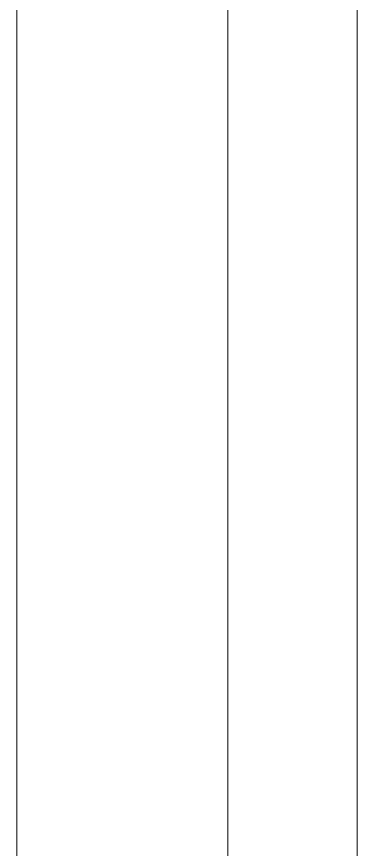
# Model space of a CAD drawing. Header units: millimetres. Extents: x 3914 to 443608, y -156176 to 78197.
# Drawn here: x 395770 to 396270, y -141500 to -140276 of the extents above; entities that cross this region are included whole.
import ezdxf

# ---------------------------------------------------------------- set-up
doc = ezdxf.new("R2010")
doc.units = ezdxf.units.MM
doc.layers.add('A-FLOR', color=7, linetype='Continuous', lineweight=9)
doc.layers.add('Оси', color=7, linetype='Continuous', lineweight=9)

msp = doc.modelspace()

# ---------------------------------------------------------------- linework, layer by layer
at = {"layer": 'A-FLOR'}
for p, q in [((395769.7002882622, -141906.6792801343), (395769.7002882622, -135097.6794434038)), ((396269.7002593159, -135097.6794434039), (396269.7002593159, -141906.6792801343))]:
    msp.add_line(p, q, dxfattribs=at)
at = {"layer": 'Оси'}
msp.add_lwpolyline([(396079.7002262393, -147882.9378361125), (396079.7002262393, -142882.9378361125), (396079.7002262395, -123586.5739709267), (396079.7002262395, -118586.5739709267)], dxfattribs=at)

doc.saveas('drawing.dxf')
